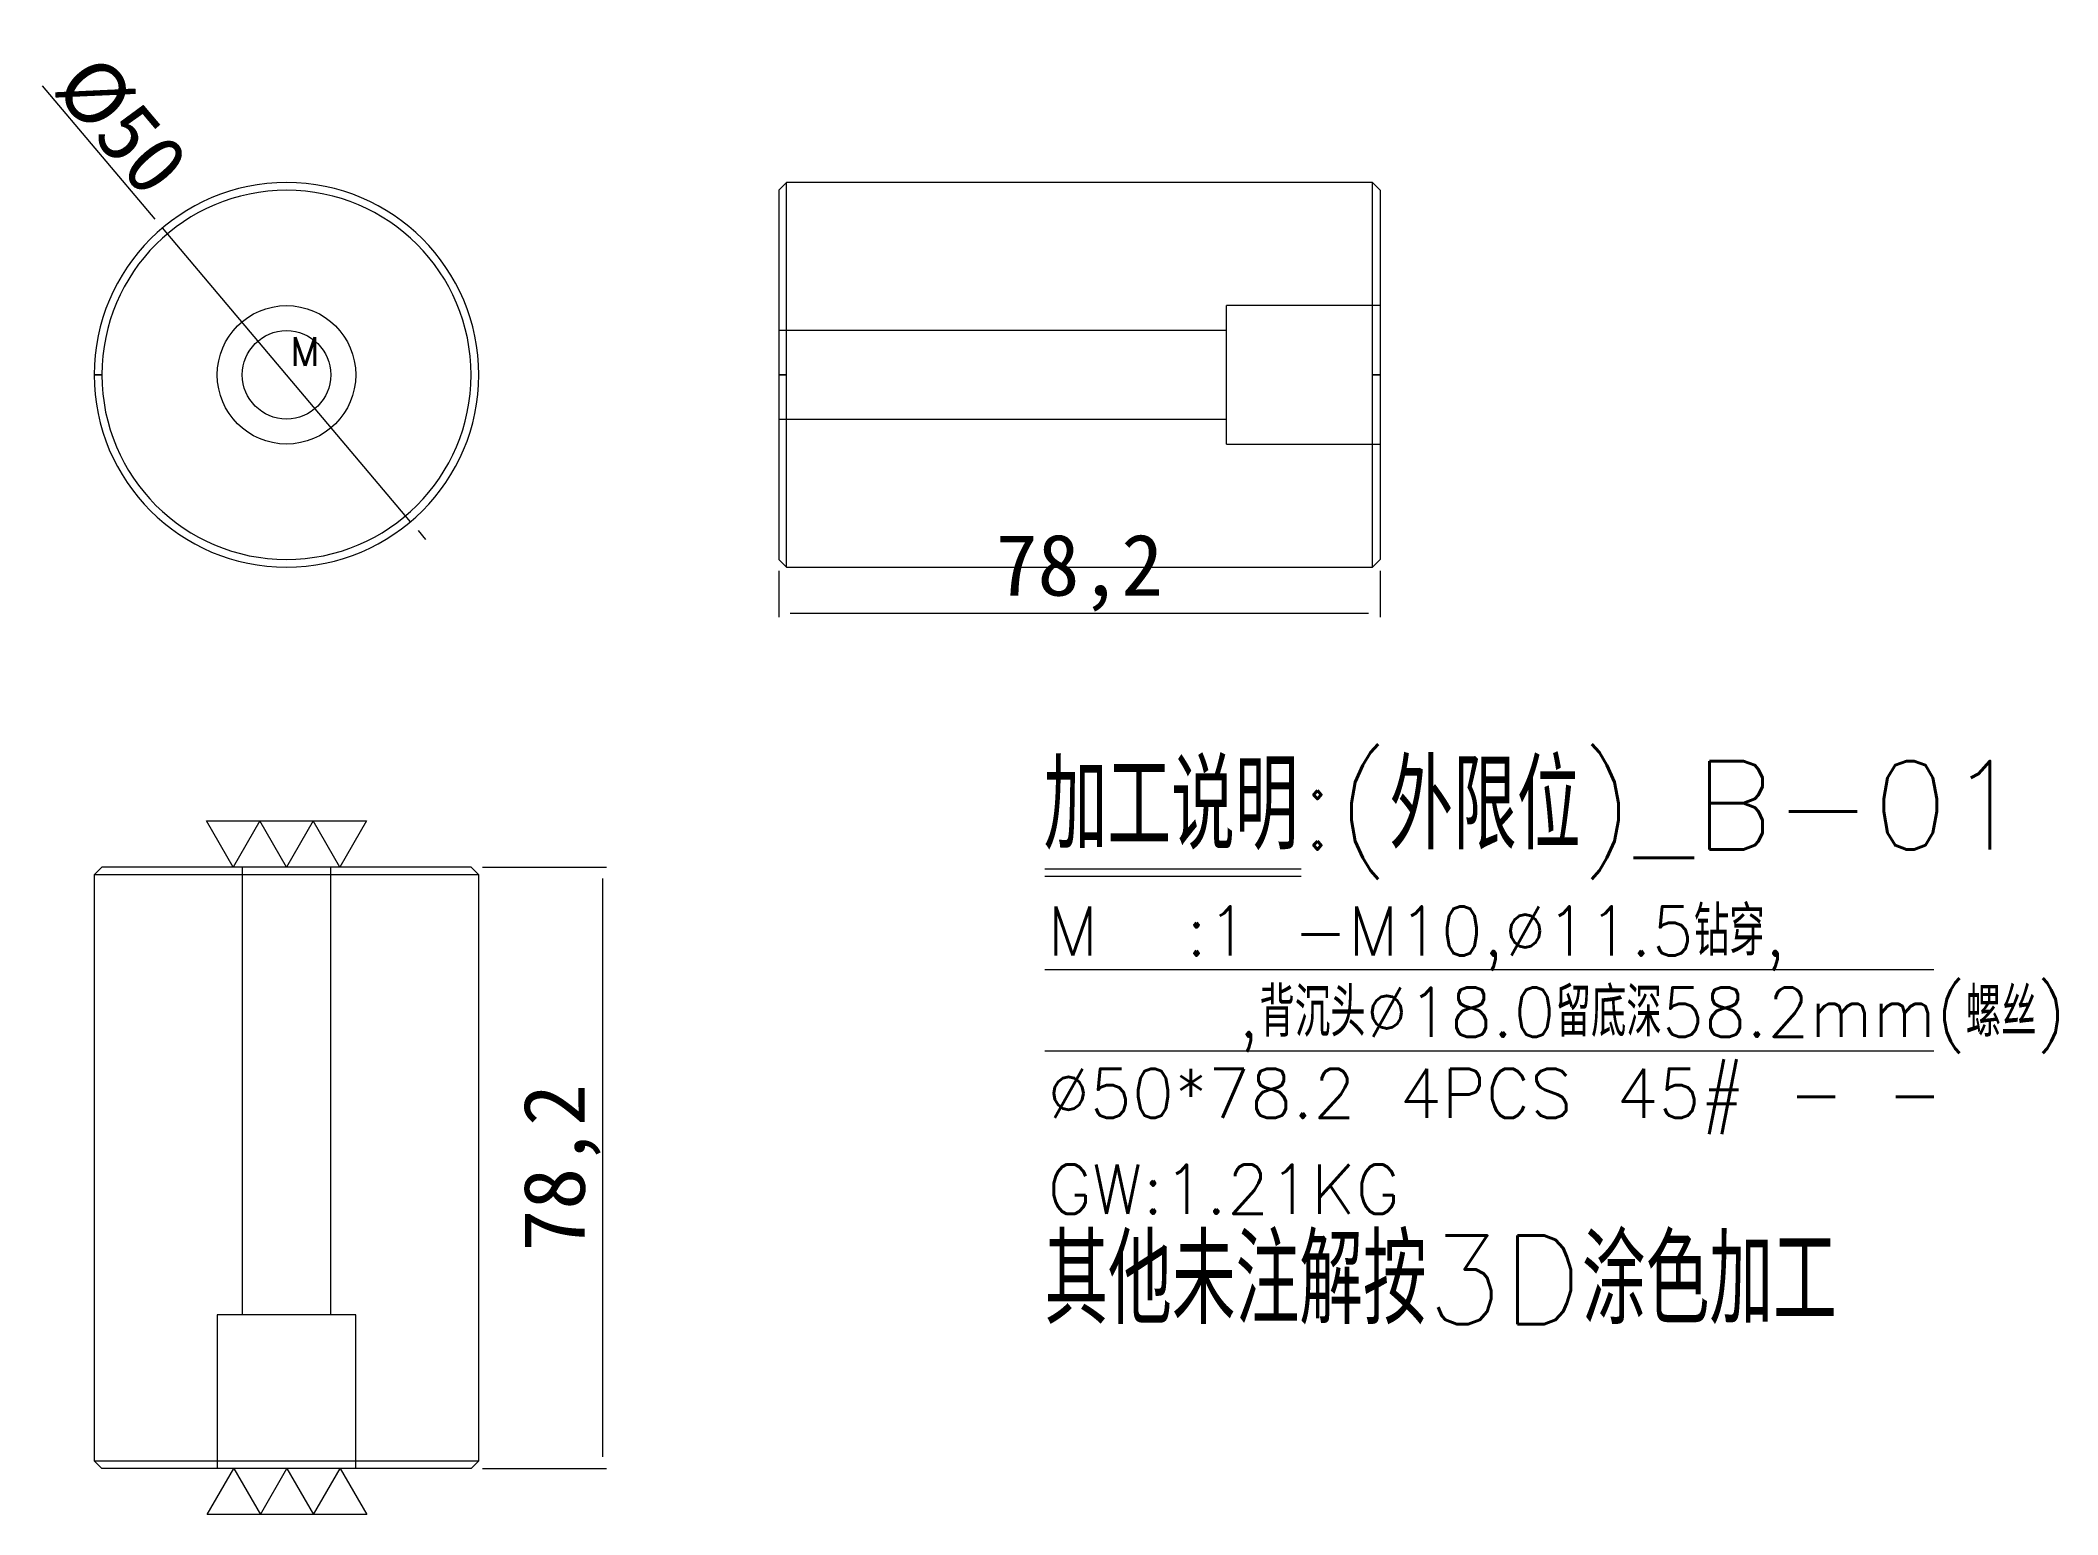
# Model space of a CAD drawing. Header units: millimetres. Extents: x -3529 to -3267, y 70717 to 70909.
import ezdxf

# ---------------------------------------------------------------- set-up
doc = ezdxf.new("R2010")
doc.units = ezdxf.units.MM
doc.linetypes.add('DASHED', pattern=[0])
doc.layers.add('dim', color=4, linetype='Continuous')
doc.layers.add('UB', color=7, linetype='Continuous')
doc.styles.add('_PUG_ERP', font='txt')
doc.styles.add('chinesef_fs', font='txt.shx', dxfattribs={"bigfont": 'gbcbig.shx'})
doc.dimstyles.new('_PUG_ERP', dxfattribs={"dimtxt": 8, "dimasz": 1.5, "dimexe": 0.5, "dimexo": 0.5, "dimgap": 0.5, "dimtad": 1, "dimtxsty": '_PUG_ERP', "dimblk": 'CLOSEDBLANK', "dimcen": 0, "dimclrd": 4, "dimclre": 4, "dimclrt": 3, "dimazin": 3, "dimtfac": 1, "dimtmove": 0, "dimatfit": 3, "dimldrblk": 'CLOSEDBLANK', "dimlwd": 9, "dimlwe": 9})

# ---------------------------------------------------------------- blocks, each defined once
blk = doc.blocks.new('*D733')
at = {"layer": 'Defpoints', "color": 0}
for p in [(-3472.18, 70801.34), (-3472.18, 70723.14), (-3456.09, 70723.14)]:
    blk.add_point(p, dxfattribs=at)
at = {"layer": 'dim', "color": 4, "lineweight": 9}
for p, q in [((-3471.68, 70801.34), (-3455.59, 70801.34)), ((-3456.09, 70799.84), (-3456.09, 70724.64)), ((-3471.68, 70723.14), (-3455.59, 70723.14))]:
    blk.add_line(p, q, dxfattribs=at)
at = {"layer": 'dim', "color": 3, "lineweight": 13, "insert": (-3461.36, 70762.24), "char_height": 8, "attachment_point": 5, "rotation": 90, "style": '_PUG_ERP'}
blk.add_mtext('78,2', dxfattribs=at)
blk = doc.blocks.new('_ClosedBlank')
blk = doc.blocks.new('*D734')
at = {"layer": 'Defpoints', "color": 0}
for p in [(-3433.18, 70840.34), (-3354.98, 70840.34), (-3354.98, 70834.34)]:
    blk.add_point(p, dxfattribs=at)
at = {"layer": 'dim', "color": 4, "lineweight": 9}
for p, q in [((-3433.18, 70839.84), (-3433.18, 70833.84)), ((-3354.98, 70839.84), (-3354.98, 70833.84)), ((-3431.68, 70834.34), (-3356.48, 70834.34))]:
    blk.add_line(p, q, dxfattribs=at)
at = {"layer": 'dim', "color": 3, "lineweight": 13, "insert": (-3394.08, 70839.6), "char_height": 8, "attachment_point": 5, "style": '_PUG_ERP'}
blk.add_mtext('78,2', dxfattribs=at)
blk = doc.blocks.new('*D735')
at = {"layer": 'Defpoints', "color": 0}
for p in [(-3513.31, 70884.44), (-3481.05, 70846.24)]:
    blk.add_point(p, dxfattribs=at)
at = {"layer": 'dim', "color": 4, "lineweight": 9}
for p, q in [((-3528.93, 70902.91), (-3514.28, 70885.58)), ((-3481.05, 70846.24), (-3513.31, 70884.44)), ((-3480.08, 70845.1), (-3479.11, 70843.95))]:
    blk.add_line(p, q, dxfattribs=at)
at = {"layer": 'dim', "color": 3, "lineweight": 13, "insert": (-3518.65, 70897.73), "char_height": 8, "attachment_point": 5, "rotation": 310.1941, "style": '_PUG_ERP'}
blk.add_mtext('%%c50', dxfattribs=at)

msp = doc.modelspace()

# ---------------------------------------------------------------- linework, layer by layer
at = {"layer": 'dim', "color": 8, "linetype": 'Continuous', "lineweight": 13}
for p, q in [((-3398.567, 70801.121), (-3365.24, 70801.121)), ((-3398.567, 70800.166), (-3365.24, 70800.166)), ((-3398.567, 70788.019), (-3282.999, 70788.019)), ((-3398.567, 70777.465), (-3282.999, 70777.465))]:
    msp.add_line(p, q, dxfattribs=at)
at = {"layer": 'dim', "lineweight": 13}
for points in [[(-3486.788, 70807.34), (-3490.252, 70801.34), (-3493.716, 70807.34), (-3497.18, 70801.34), (-3500.645, 70807.34), (-3504.109, 70801.34), (-3507.573, 70807.34), (-3486.788, 70807.34)], [(-3507.507, 70717.14), (-3504.043, 70723.14), (-3500.579, 70717.14), (-3497.115, 70723.14), (-3493.651, 70717.14), (-3490.187, 70723.14), (-3486.723, 70717.14), (-3507.507, 70717.14)]]:
    msp.add_lwpolyline(points, close=True, dxfattribs=at)
at = {"layer": 'UB', "color": 135, "linetype": 'Continuous', "lineweight": 13}
for p, q in [((-3432.18, 70890.34), (-3433.18, 70889.34)), ((-3355.98, 70890.34), (-3432.18, 70890.34)), ((-3432.18, 70840.34), (-3432.18, 70890.34)), ((-3354.98, 70889.34), (-3355.98, 70890.34)), ((-3355.98, 70840.34), (-3355.98, 70890.34)), ((-3433.18, 70889.34), (-3433.18, 70841.34)), ((-3354.98, 70889.34), (-3354.98, 70841.34)), ((-3521.18, 70865.355), (-3522.18, 70865.356)), ((-3522.18, 70865.34), (-3521.18, 70865.34)), ((-3433.18, 70841.34), (-3432.18, 70840.34)), ((-3432.18, 70840.34), (-3355.98, 70840.34)), ((-3355.98, 70840.34), (-3354.98, 70841.34)), ((-3522.18, 70800.34), (-3521.18, 70801.34)), ((-3473.18, 70801.34), (-3521.18, 70801.34)), ((-3472.18, 70800.34), (-3473.18, 70801.34)), ((-3522.18, 70800.34), (-3522.18, 70724.14)), ((-3472.18, 70800.34), (-3522.18, 70800.34)), ((-3472.18, 70724.14), (-3472.18, 70800.34)), ((-3521.18, 70723.14), (-3522.18, 70724.14)), ((-3522.18, 70724.14), (-3472.18, 70724.14)), ((-3473.18, 70723.14), (-3521.18, 70723.14)), ((-3473.18, 70723.14), (-3472.18, 70724.14))]:
    msp.add_line(p, q, dxfattribs=at)
at = {"layer": 'UB', "color": 135, "linetype": 'DASHED', "lineweight": 13, "ltscale": 0.253683}
for p, q in [((-3354.98, 70874.34), (-3374.98, 70874.34)), ((-3374.98, 70865.34), (-3374.98, 70874.34)), ((-3374.98, 70871.093), (-3433.18, 70871.093)), ((-3374.98, 70856.34), (-3374.98, 70865.34)), ((-3433.18, 70859.586), (-3374.98, 70859.586)), ((-3374.98, 70856.34), (-3354.98, 70856.34)), ((-3502.934, 70801.34), (-3502.934, 70743.14)), ((-3491.427, 70743.14), (-3491.427, 70801.34)), ((-3506.18, 70743.14), (-3506.18, 70723.14)), ((-3488.18, 70743.14), (-3506.18, 70743.14)), ((-3488.18, 70723.14), (-3488.18, 70743.14))]:
    msp.add_line(p, q, dxfattribs=at)
at = {"layer": 'UB', "color": 155, "linetype": 'DASHED', "lineweight": 13, "ltscale": 0.253683}
for p, q in [((-3433.18, 70865.355), (-3432.18, 70865.356)), ((-3432.18, 70865.34), (-3433.18, 70865.34)), ((-3355.98, 70865.356), (-3354.98, 70865.355)), ((-3354.98, 70865.34), (-3355.98, 70865.34)), ((-3521.18, 70801.34), (-3522.18, 70800.34)), ((-3522.18, 70724.14), (-3521.18, 70723.14))]:
    msp.add_line(p, q, dxfattribs=at)
at = {"layer": 'UB', "color": 30, "linetype": 'DASHED', "lineweight": 13, "ltscale": 0.253683}
msp.add_circle((-3497.18, 70865.34), 9, dxfattribs=at)
at = {"layer": 'UB', "color": 42, "linetype": 'Continuous', "lineweight": 13}
msp.add_circle((-3497.18, 70865.34), 5.753, dxfattribs=at)
at = {"layer": 'UB', "color": 135, "linetype": 'Continuous', "lineweight": 13}
for radius, start, end in [(25, 180, 179.9638), (24, 180, 179.9638), (25, 179.9638, 180), (24, 179.9638, 180)]:
    msp.add_arc((-3497.18, 70865.34), radius, start, end, dxfattribs=at)

# ---------------------------------------------------------------- texts
at = {"layer": 'dim', "color": 4, "lineweight": 13, "style": 'chinesef_fs'}
for s, height, p in [('M', 3.7, (-3496.673, 70866.52)), ('加工说明:(外限位)_B-01', 11.5, (-3398.725, 70803.621)), ('M  :1 -M10,%%c11.5钻穿,', 6.4, (-3398.228, 70789.834)), ('    ,背沉头%%c18.0留底深58.2mm(螺丝)', 6.4, (-3398.228, 70779.28)), ('%%c50*78.2 4PCS 45# - - ', 6.4, (-3398.228, 70768.725)), ('GW:1.21KG ', 6.4, (-3398.228, 70756.26))]:
    msp.add_text(s, height=height, dxfattribs=at).set_placement(p)
at = {"layer": 'dim', "color": 21, "lineweight": 13, "style": 'chinesef_fs'}
msp.add_text('其他未注解按3D涂色加工', height=11.5, dxfattribs=at).set_placement((-3398.617, 70741.915))

# ---------------------------------------------------------------- dimensions: what is measured, and where the dimension line sits
at = {"layer": 'dim', "color": 1, "lineweight": 13}
dim = msp.add_diameter_dim_2p(p1=(-3481.046, 70846.243), p2=(-3513.315, 70884.436), dimstyle='_PUG_ERP', dxfattribs=at)
dim.commit()
dim.dimension.update_dxf_attribs({"geometry": '*D735', "text_midpoint": (-3518.652, 70897.725)})
at = {"layer": 'dim', "lineweight": 13}
dim = msp.add_linear_dim(base=(-3354.98, 70834.34), p1=(-3433.18, 70840.34), p2=(-3354.98, 70840.34), dimstyle='_PUG_ERP', dxfattribs=at)
dim.commit()
dim.dimension.update_dxf_attribs({"geometry": '*D734', "text_midpoint": (-3394.08, 70839.602)})
dim = msp.add_linear_dim(base=(-3456.093, 70723.14), p1=(-3472.18, 70801.34), p2=(-3472.18, 70723.14), angle=90, dimstyle='_PUG_ERP', dxfattribs=at)
dim.commit()
dim.dimension.update_dxf_attribs({"geometry": '*D733', "text_midpoint": (-3461.355, 70762.24)})

doc.saveas('drawing.dxf')
